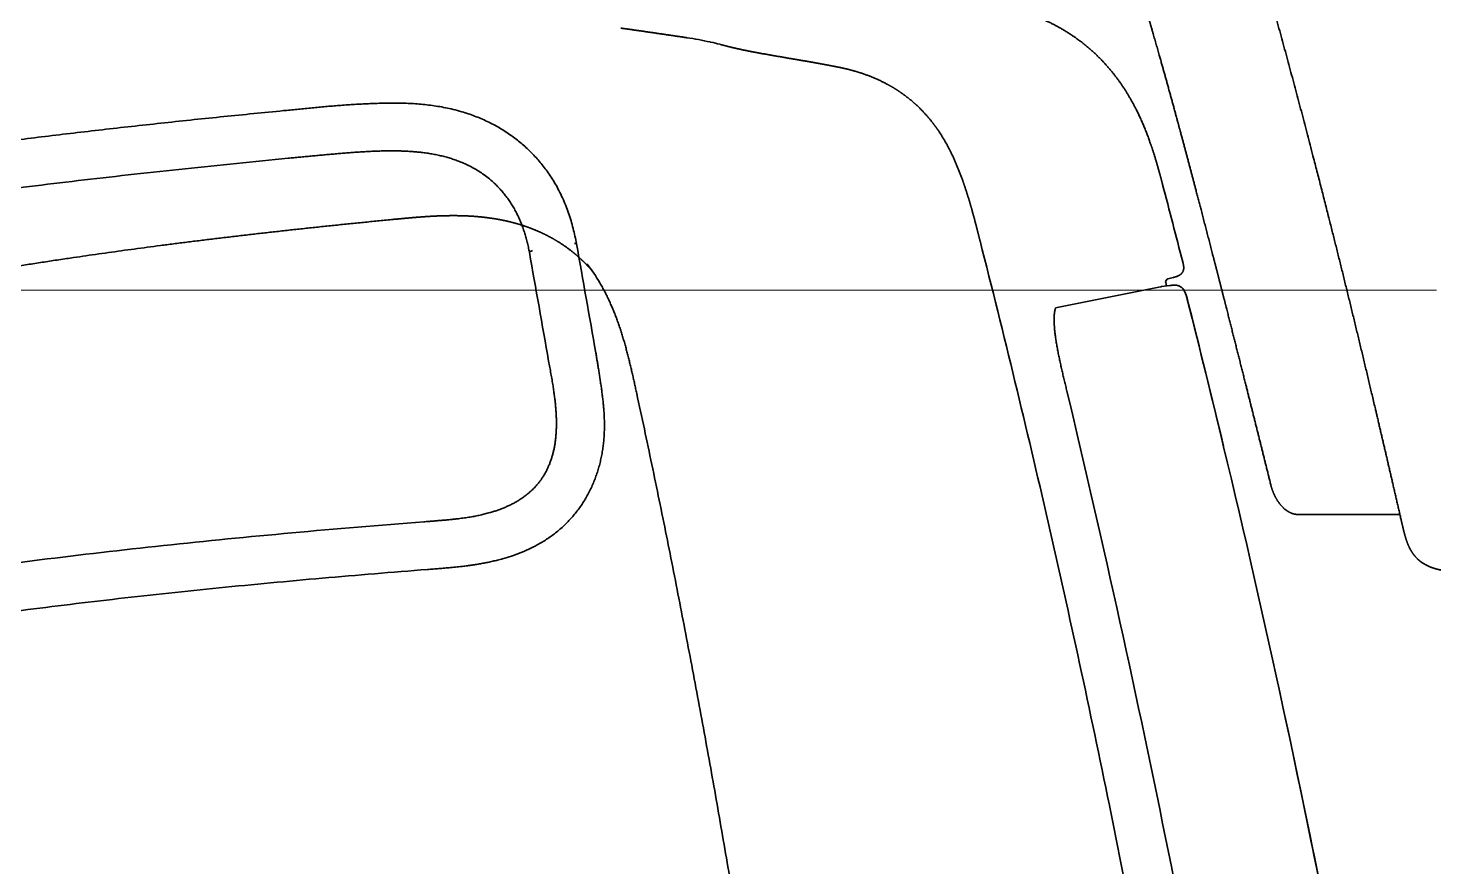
# Model space of a CAD drawing. Header units: millimetres. Extents: x 120 to 10915, y 515 to 8014.
# Drawn here: x 684.7 to 919.6, y 5073.6 to 5213.8 of the extents above; entities that cross this region are included whole.
import ezdxf

# ---------------------------------------------------------------- set-up
doc = ezdxf.new("R2010")
doc.units = ezdxf.units.MM
doc.layers.get('0').update_dxf_attribs({"lineweight": 13})
doc.layers.add('201_Dimensions', color=7, linetype='Continuous', lineweight=13)
doc.layers.add('206_Cab_side_and_top_view', color=7, linetype='Continuous', lineweight=13)

# ---------------------------------------------------------------- blocks, each defined once
blk = doc.blocks.new('2409089')
at = {"layer": '206_Cab_side_and_top_view', "color": 3, "lineweight": 35}
for p, q in [((896.84, 1232.5), (909.95, 1232.5)), ((909.95, 1232.5), (913.9, 1232.5))]:
    blk.add_line(p, q, dxfattribs=at)
blk.add_arc((921.45, 1230.05), 6.8, 233.0805, 248.7668, dxfattribs=at)
for points, knots in [([(888.66, 1331.61), (889.79, 1327.7), (890.91, 1323.78), (892.02, 1319.85), (895.86, 1306), (899.52, 1292.11), (902.07, 1282.11), (906.04, 1266.07), (909.85, 1249.99), (911.27, 1243.92), (912.67, 1237.84), (914.07, 1231.77)], [0, 0, 0, 0, 0, 0, 20.366439, 20.366439, 20.366439, 71.838587, 71.838587, 71.838587, 102.995539, 102.995539, 102.995539, 102.995539, 102.995539, 102.995539]), ([(867.69, 1329.28), (867.84, 1328.83), (867.98, 1328.38), (868.13, 1327.92), (868.42, 1327.02), (868.7, 1326.11), (868.84, 1325.66), (869.2, 1324.53), (869.55, 1323.4), (869.75, 1322.72), (870.03, 1321.82), (870.3, 1320.91), (870.37, 1320.68), (871.54, 1316.82), (872.66, 1312.95), (873.7, 1309.33), (875.21, 1303.89), (876.7, 1298.44), (877.19, 1296.61), (878.54, 1291.6), (879.87, 1286.56), (880.71, 1283.32), (881.68, 1279.59), (882.64, 1275.87), (882.74, 1275.5), (883.1, 1274.08), (883.47, 1272.66), (883.71, 1271.72), (884.19, 1269.82), (884.67, 1267.94), (884.88, 1267.12), (886.53, 1260.62), (888.17, 1254.13), (889.55, 1248.61), (890.94, 1243.03), (892.33, 1237.45)], [0, 0, 0, 0, 0, 0, 3.358525, 3.358525, 3.358525, 6.717051, 6.717051, 6.717051, 11.754833, 11.754833, 11.754833, 13.434096, 13.434096, 13.434096, 40.40151, 40.40151, 40.40151, 53.775563, 53.775563, 53.775563, 77.40149, 77.40149, 77.40149, 80.961236, 80.961236, 80.961236, 87.749917, 87.749917, 87.749917, 94.741902, 94.741902, 94.741902, 135.417187, 135.417187, 135.417187, 135.417187, 135.417187, 135.417187]), ([(892.33, 1237.44), (892.53, 1236.65), (892.81, 1235.88), (893.17, 1235.16), (893.85, 1234.12), (894.72, 1233.31), (895.05, 1233.06), (895.61, 1232.75), (896.19, 1232.57), (896.41, 1232.52), (896.62, 1232.5), (896.84, 1232.5)], [0, 0, 0, 0, 0, 0, 5.073199, 5.073199, 5.073199, 7.860507, 7.860507, 7.860507, 9.466686, 9.466686, 9.466686, 9.466686, 9.466686, 9.466686]), ([(914.07, 1231.77), (914.14, 1231.45), (914.21, 1231.13), (914.28, 1230.84), (914.46, 1230.06), (914.66, 1229.28), (914.78, 1228.83), (915.01, 1228.07), (915.31, 1227.34), (915.44, 1227.05), (915.73, 1226.46), (916.09, 1225.92), (916.29, 1225.65), (916.56, 1225.34), (916.86, 1225.05), (916.92, 1224.99), (917.04, 1224.88), (917.17, 1224.77), (917.23, 1224.72), (917.3, 1224.67), (917.37, 1224.62)], [0, 0, 0, 0, 0, 0, 1.656403, 1.656403, 1.656403, 4.022011, 4.022011, 4.022011, 5.628183, 5.628183, 5.628183, 7.297934, 7.297934, 7.297934, 7.715289, 7.715289, 7.715289, 8.132418, 8.132418, 8.132418, 8.132418, 8.132418, 8.132418]), ([(918.99, 1223.71), (919.14, 1223.65), (919.29, 1223.6), (919.44, 1223.55), (919.89, 1223.4), (920.35, 1223.29), (920.66, 1223.22), (921.2, 1223.12), (921.75, 1223.05), (921.99, 1223.02), (922.31, 1222.99), (922.62, 1222.96), (922.7, 1222.96), (922.78, 1222.95), (922.85, 1222.95)], [0, 0, 0, 0, 0, 0, 0.80366, 0.80366, 0.80366, 2.385536, 2.385536, 2.385536, 3.584827, 3.584827, 3.584827, 3.976849, 3.976849, 3.976849, 3.976849, 3.976849, 3.976849])]:
    blk.add_open_spline(points, degree=5, knots=knots, dxfattribs=at)
blk = doc.blocks.new('2458030')
at = {"layer": '206_Cab_side_and_top_view', "color": 3, "lineweight": 35}
for p, q in [((798.65, 1311.46), (798.59, 1311.5)), ((798.65, 1311.46), (798.74, 1311.47)), ((745.69, 1281.83), (745.86, 1281.85)), ((778.07, 1274.39), (778.09, 1274.37)), ((874.76, 1271.26), (874.91, 1270.71)), ((874.76, 1271.26), (874.91, 1270.71)), ((876.03, 1272.12), (875.14, 1271.88)), ((876.03, 1272.12), (875.14, 1271.88)), ((856.35, 1267.03), (873.89, 1270.57)), ((875.48, 1270.78), (874.05, 1270.6))]:
    blk.add_line(p, q, dxfattribs=at)
for centre, radius, start, end in [((787.06, 1260.04), 52.74, 77.3641, 81.598), ((786.93, 1259.32), 53.48, 75.5718, 77.2336), ((-1033.33, 784.76), 1972.75, 14.38129, 14.76893), ((-1033.33, 784.76), 1972.75, 14.38129, 14.76893), ((-1078.44, 788.54), 1983.58, 12.89483, 14.29264), ((754.72, 1256.35), 29.51, 30.2485, 37.6298), ((874.33, 1268.56), 2.06, 97.919, 102.2713), ((-1042.18, 782.41), 1981.11, 13.47037, 14.19707), ((-1097.98, 783.95), 2003.65, 11.51314, 12.89789), ((-1097.3, 770.33), 2037.54, 9.07663, 12.25975), ((-1106.75, 782.09), 2012.61, 8.62918, 11.51515)]:
    blk.add_arc(centre, radius, start, end, dxfattribs=at)
for centre, major_axis, ratio, start_param, end_param in [((875.26, 1271.4), (0.483, 0.185), 0.966027, 1.468302, 3.029262), ((875.26, 1271.4), (0.483, 0.185), 0.966027, 1.468302, 3.029262), ((-1144.16, 390.73), (-1377.25, -1862.98), 0.840641, 2.452162, 2.538458), ((524.49, 1230.01), (224, -830.79), 0.382585, 1.310997, 1.495679)]:
    blk.add_ellipse(centre, major_axis=major_axis, ratio=ratio, start_param=start_param, end_param=end_param, dxfattribs=at)
for points, degree, knots in [([(874.25, 1287.66), (874.08, 1288.31), (873.91, 1288.96), (873.73, 1289.62), (873.2, 1291.51), (872.62, 1293.4), (872.21, 1294.63), (871.17, 1297.46), (869.9, 1300.2), (869.1, 1301.72), (866.97, 1305.24), (864.32, 1308.4), (862.61, 1310.07), (858.95, 1312.98), (854.82, 1315.16), (852.72, 1316.04), (847.9, 1317.65), (842.89, 1318.56), (840.09, 1318.88), (835.24, 1319.18), (830.37, 1319.14), (828.31, 1319.08), (826.26, 1318.98), (824.21, 1318.85)], 5, [0, 0, 0, 0, 0, 0, 3.371028, 3.371028, 3.371028, 9.856712, 9.856712, 9.856712, 18.449682, 18.449682, 18.449682, 30.376276, 30.376276, 30.376276, 41.706341, 41.706341, 41.706341, 55.74077, 55.74077, 55.74077, 66.022893, 66.022893, 66.022893, 66.022893, 66.022893, 66.022893]), ([(800.25, 1311.11), (800.92, 1310.93), (801.59, 1310.76), (802.27, 1310.59), (804.09, 1310.17), (805.93, 1309.81), (807.08, 1309.6), (809.47, 1309.18), (811.88, 1308.77), (813.05, 1308.57), (814.71, 1308.29), (816.36, 1307.99), (816.78, 1307.91), (817.68, 1307.75), (818.57, 1307.58), (819.05, 1307.49), (819.53, 1307.4), (820, 1307.3)], 5, [0, 0, 0, 0, 0, 0, 3.490035, 3.490035, 3.490035, 9.421095, 9.421095, 9.421095, 15.746593, 15.746593, 15.746593, 17.87781, 17.87781, 17.87781, 20.324687, 20.324687, 20.324687, 20.324687, 20.324687, 20.324687]), ([(820, 1307.3), (821.35, 1307.04), (822.68, 1306.71), (824, 1306.31), (826.15, 1305.51), (828.19, 1304.49), (828.99, 1304.04), (829.76, 1303.56), (830.51, 1303.04)], 5, [0, 0, 0, 0, 0, 0, 6.890962, 6.890962, 6.890962, 11.466399, 11.466399, 11.466399, 11.466399, 11.466399, 11.466399]), ([(830.51, 1303.04), (831.55, 1302.32), (832.53, 1301.54), (833.47, 1300.69), (834.72, 1299.38), (835.84, 1297.97), (836.17, 1297.54), (836.49, 1297.1), (836.79, 1296.65)], 5, [0, 0, 0, 0, 0, 0, 6.337249, 6.337249, 6.337249, 9.069742, 9.069742, 9.069742, 9.069742, 9.069742, 9.069742]), ([(836.79, 1296.65), (837.67, 1295.35), (838.45, 1293.99), (839.15, 1292.59), (840.08, 1290.42), (840.89, 1288.21), (841.15, 1287.46), (841.64, 1285.95), (842.1, 1284.43), (842.32, 1283.67), (842.74, 1282.13), (843.15, 1280.58), (843.35, 1279.79), (843.54, 1279.01), (843.74, 1278.23)], 5, [0, 0, 0, 0, 0, 0, 7.836677, 7.836677, 7.836677, 11.794099, 11.794099, 11.794099, 15.78059, 15.78059, 15.78059, 19.814652, 19.814652, 19.814652, 19.814652, 19.814652, 19.814652]), ([(598.7, 1247.32), (599.67, 1248.04), (600.68, 1248.75), (601.74, 1249.46), (604.18, 1251.03), (606.88, 1252.59), (608.45, 1253.44), (610.47, 1254.48), (612.65, 1255.52), (613.06, 1255.71), (613.88, 1256.09), (614.71, 1256.47), (615.14, 1256.66), (615.98, 1257.03), (616.85, 1257.4), (617.29, 1257.59), (618.15, 1257.95), (619.04, 1258.3), (619.47, 1258.48), (622.81, 1259.8), (626.45, 1261.12), (629.86, 1262.25), (635.05, 1263.83), (640.74, 1265.38), (642.46, 1265.84), (645.66, 1266.65), (649.01, 1267.45), (650.55, 1267.82), (655.08, 1268.85), (659.83, 1269.85), (663.01, 1270.49), (668.65, 1271.58), (674.51, 1272.62), (676.97, 1273.04), (691.23, 1275.42), (706.45, 1277.56), (719.35, 1279.13), (732.45, 1280.56), (745.69, 1281.83)], 5, [0, 0, 0, 0, 0, 0, 27.297996, 27.297996, 27.297996, 59.989239, 59.989239, 59.989239, 67.424043, 67.424043, 67.424043, 74.597501, 74.597501, 74.597501, 81.81883, 81.81883, 81.81883, 88.542906, 88.542906, 88.542906, 133.304541, 133.304541, 133.304541, 151.705962, 151.705962, 151.705962, 167.150986, 167.150986, 167.150986, 195.853418, 195.853418, 195.853418, 216.802749, 216.802749, 216.802749, 313.339044, 313.339044, 313.339044, 313.339044, 313.339044, 313.339044]), ([(745.86, 1281.85), (745.99, 1281.86), (746.12, 1281.87), (746.27, 1281.89), (746.61, 1281.92), (746.98, 1281.95), (747.21, 1281.98), (747.45, 1282), (747.69, 1282.02), (747.72, 1282.02), (747.78, 1282.03), (747.83, 1282.03), (747.85, 1282.04), (747.89, 1282.04), (747.92, 1282.04), (747.94, 1282.04), (747.99, 1282.05), (748.05, 1282.05), (748.08, 1282.06), (748.16, 1282.06), (748.23, 1282.07), (748.26, 1282.07), (748.44, 1282.09), (748.62, 1282.1), (748.76, 1282.12), (749.81, 1282.21), (750.86, 1282.29), (751.76, 1282.35), (753.75, 1282.45), (755.72, 1282.48), (756.79, 1282.47), (757.98, 1282.43), (759.17, 1282.35), (759.28, 1282.34), (759.62, 1282.31), (759.97, 1282.28), (760.17, 1282.26), (760.61, 1282.22), (761.05, 1282.17), (761.27, 1282.14), (762.27, 1282.01), (763.28, 1281.85), (764.06, 1281.7), (765.36, 1281.4), (766.65, 1281.04), (767.17, 1280.88), (767.86, 1280.65), (768.54, 1280.4), (768.71, 1280.33), (769.04, 1280.2), (769.37, 1280.07), (769.53, 1280), (769.77, 1279.9), (770.01, 1279.8), (770.09, 1279.76), (771.17, 1279.28), (772.22, 1278.74), (773.16, 1278.19), (774.76, 1277.13), (776.24, 1275.94), (776.85, 1275.4), (777.62, 1274.66), (778.36, 1273.88), (778.53, 1273.69), (778.71, 1273.5), (778.88, 1273.3)], 5, [0, 0, 0, 0, 0, 0, 0.924871, 0.924871, 0.924871, 2.272047, 2.272047, 2.272047, 2.528683, 2.528683, 2.528683, 2.657002, 2.657002, 2.657002, 2.78532, 2.78532, 2.78532, 3.04194, 3.04194, 3.04194, 3.298559, 3.298559, 3.298559, 4.324934, 4.324934, 4.324934, 10.950894, 10.950894, 10.950894, 18.815813, 18.815813, 18.815813, 19.687224, 19.687224, 19.687224, 21.319734, 21.319734, 21.319734, 22.929412, 22.929412, 22.929412, 28.782856, 28.782856, 28.782856, 32.856394, 32.856394, 32.856394, 34.188969, 34.188969, 34.188969, 35.488892, 35.488892, 35.488892, 36.138863, 36.138863, 36.138863, 44.27962, 44.27962, 44.27962, 50.37134, 50.37134, 50.37134, 52.316654, 52.316654, 52.316654, 52.316654, 52.316654, 52.316654]), ([(877.61, 1274.74), (877.67, 1274.52), (877.72, 1274.3), (877.77, 1274.07), (877.8, 1273.7), (877.73, 1273.34), (877.69, 1273.21), (877.57, 1272.96), (877.39, 1272.75), (877.29, 1272.66), (877, 1272.45), (876.67, 1272.31), (876.45, 1272.24), (876.24, 1272.18), (876.03, 1272.12)], 5, [0, 0, 0, 0, 0, 0, 1.17891, 1.17891, 1.17891, 1.897013, 1.897013, 1.897013, 2.607875, 2.607875, 2.607875, 3.746934, 3.746934, 3.746934, 3.746934, 3.746934, 3.746934]), ([(877.61, 1274.74), (877.67, 1274.52), (877.72, 1274.3), (877.77, 1274.07), (877.8, 1273.7), (877.73, 1273.34), (877.69, 1273.21), (877.57, 1272.96), (877.39, 1272.75), (877.29, 1272.66), (877, 1272.45), (876.67, 1272.31), (876.45, 1272.24), (876.24, 1272.18), (876.03, 1272.12)], 5, [0, 0, 0, 0, 0, 0, 1.17891, 1.17891, 1.17891, 1.897013, 1.897013, 1.897013, 2.607875, 2.607875, 2.607875, 3.746934, 3.746934, 3.746934, 3.746934, 3.746934, 3.746934]), ([(786.36, 1252.74), (786.3, 1253.01), (786.19, 1253.54), (786.01, 1254.34), (785.84, 1255.14), (785.66, 1255.93), (785.47, 1256.73), (785.28, 1257.53), (785.09, 1258.32), (784.89, 1259.11), (784.68, 1259.91), (784.47, 1260.69), (784.24, 1261.48), (784.01, 1262.26), (783.77, 1263.04), (783.51, 1263.82), (783.25, 1264.59), (782.97, 1265.34), (782.69, 1266.08), (782.4, 1266.8), (782.09, 1267.51), (781.76, 1268.24), (781.41, 1268.99), (781.03, 1269.74), (780.63, 1270.49), (780.36, 1270.97), (780.21, 1271.21)], 3, [0, 0, 0, 0, 0.817936, 1.635879, 2.453822, 3.271757, 4.089668, 4.907533, 5.725331, 6.543037, 7.360627, 8.178033, 8.995194, 9.812035, 10.62849, 11.444426, 12.259722, 13.074213, 13.85249, 14.629692, 15.405641, 16.180018, 17.028579, 17.874637, 18.717964, 19.558194, 19.558194, 19.558194, 19.558194]), ([(875.48, 1270.78), (875.55, 1270.79), (875.68, 1270.8), (875.87, 1270.83), (876.08, 1270.84), (876.29, 1270.84), (876.49, 1270.83), (876.7, 1270.8), (876.88, 1270.75), (877.07, 1270.68), (877.25, 1270.58), (877.37, 1270.5), (877.47, 1270.42), (877.55, 1270.34), (877.68, 1270.18), (877.83, 1269.98), (877.97, 1269.72), (878.08, 1269.45), (878.18, 1269.18), (878.26, 1268.9), (878.35, 1268.6), (878.4, 1268.4), (878.42, 1268.29)], 3, [0, 0, 0, 0, 0.189752, 0.387239, 0.595461, 0.799616, 1.033447, 1.206084, 1.410596, 1.609442, 1.811974, 2.011856, 2.044697, 2.198723, 2.352557, 2.660744, 2.946114, 3.236172, 3.521442, 3.816095, 4.121801, 4.447532, 4.447532, 4.447532, 4.447532]), ([(877.55, 1270.33), (877.59, 1270.29), (877.71, 1270.15), (877.87, 1269.91), (878.02, 1269.6), (878.14, 1269.3), (878.24, 1268.98), (878.33, 1268.64), (878.39, 1268.41), (878.42, 1268.29)], 3, [0, 0, 0, 0, 0.182923, 0.544247, 0.872058, 1.199702, 1.53145, 1.877353, 2.246304, 2.246304, 2.246304, 2.246304]), ([(856.23, 1263.08), (856.21, 1263.27), (856.17, 1263.64), (856.14, 1264.18), (856.12, 1264.68), (856.11, 1265.09), (856.12, 1265.44), (856.13, 1265.75), (856.16, 1266.06), (856.2, 1266.35), (856.24, 1266.63), (856.3, 1266.85), (856.33, 1266.99), (856.35, 1267.03)], 3, [0, 0, 0, 0, 0.573688, 1.114595, 1.61725, 2.078881, 2.34092, 2.683316, 2.997711, 3.287265, 3.555795, 3.831751, 3.97698, 3.97698, 3.97698, 3.97698]), ([(856.23, 1263.08), (856.26, 1262.82), (856.32, 1262.28), (856.44, 1261.48), (856.58, 1260.66), (856.73, 1259.83), (856.9, 1258.99), (857.08, 1258.16), (857.26, 1257.32), (857.45, 1256.48), (857.65, 1255.64), (857.85, 1254.8), (858.05, 1253.96), (858.19, 1253.4), (858.25, 1253.12)], 3, [0, 0, 0, 0, 0.795935, 1.6135, 2.44706, 3.291516, 4.142405, 4.997827, 5.856331, 6.717025, 7.579185, 8.441989, 9.304899, 10.168294, 10.168294, 10.168294, 10.168294]), ([(786.36, 1252.74), (787.22, 1248.78), (788.91, 1240.85), (791.35, 1228.93), (793.71, 1216.99), (795.99, 1205.03), (798.2, 1193.06), (800.33, 1181.07), (802.38, 1169.07), (804.36, 1157.05), (806.26, 1145.02), (808.08, 1132.98), (809.81, 1120.92), (810.92, 1112.88), (811.45, 1108.85)], 3, [0, 0, 0, 0, 12.155465, 24.323369, 36.49562, 48.670915, 60.845755, 73.021783, 85.198246, 97.374572, 109.552521, 121.732199, 133.915154, 146.097902, 146.097902, 146.097902, 146.097902])]:
    blk.add_open_spline(points, degree=degree, knots=knots, dxfattribs=at)
blk.add_open_spline([(783.73, 1313.82), (785.95, 1313.51), (788.16, 1313.19), (790.35, 1312.87), (792.56, 1312.54), (794.76, 1312.22)], degree=5, dxfattribs=at)
blk = doc.blocks.new('2458034')
at = {"layer": '206_Cab_side_and_top_view', "color": 3, "lineweight": 35}
blk.add_line((727.35, 1300.02), (727.36, 1300.02), dxfattribs=at)
for points in [[(771.65, 1258.14, 0.000733), (768.42, 1276.35)], [(779.53, 1259.53, 0.000732), (776.3, 1277.76)]]:
    blk.add_lwpolyline(points, format="xyb", dxfattribs=at)
for centre, major_axis, ratio, start_param, end_param in [((772.36, 1277.05), (3.94, 0.7), 0.077516, 2.596, 3.141456), ((772.39, 1277.06), (3.91, 0.7), 0.077742, 0.000004, 0.415962)]:
    blk.add_ellipse(centre, major_axis=major_axis, ratio=ratio, start_param=start_param, end_param=end_param, dxfattribs=at)
for points, knots in [([(727.35, 1300.02), (724.02, 1299.69), (717.38, 1299.04), (707.48, 1298), (697.73, 1296.92), (688.16, 1295.8), (678.84, 1294.64), (669.79, 1293.44), (661.06, 1292.2), (652.88, 1290.95), (645.26, 1289.71), (638.18, 1288.49), (631.43, 1287.24), (625.82, 1286.13), (621.3, 1285.18), (617.78, 1284.42), (614.38, 1283.65), (611.09, 1282.88), (607.91, 1282.1), (604.84, 1281.32), (601.88, 1280.53), (598.49, 1279.6), (594.72, 1278.5), (590.61, 1277.23), (586.76, 1275.95), (583.54, 1274.81), (580.88, 1273.81), (578.74, 1272.98), (576.69, 1272.14), (574.73, 1271.31), (572.85, 1270.48), (571.05, 1269.64), (569.33, 1268.81), (567.69, 1267.98), (566.13, 1267.17), (564.66, 1266.36), (563.26, 1265.56), (561.92, 1264.77), (560.63, 1263.97), (559.4, 1263.18), (558.21, 1262.38), (557.07, 1261.59), (555.82, 1260.7), (554.49, 1259.69), (553.09, 1258.58), (551.76, 1257.47), (550.62, 1256.46), (549.66, 1255.57), (548.63, 1254.59), (547.44, 1253.39), (546.13, 1251.98), (544.92, 1250.57), (543.88, 1249.28), (543, 1248.11), (542.26, 1247.08), (541.57, 1246.06), (541.12, 1245.37), (540.9, 1245.03)], [0, 0, 0, 0, 10.045921, 20.017782, 29.853501, 39.499054, 48.908733, 58.043346, 66.871173, 75.366551, 82.859302, 90.044326, 96.914672, 103.466539, 107.175534, 110.774147, 114.262994, 117.642967, 120.915446, 124.081769, 127.144337, 130.103064, 134.642007, 138.932627, 142.986016, 146.813143, 149.196946, 151.491632, 153.703806, 155.834041, 157.889269, 159.86984, 161.782194, 163.627129, 165.389631, 167.051368, 168.660237, 170.219187, 171.731068, 173.200468, 174.62815, 176.016578, 177.368057, 179.222861, 181.013463, 182.744533, 184.420056, 185.566367, 186.688095, 188.68793, 190.614638, 192.474347, 194.273739, 195.575067, 196.844348, 198.083516, 199.294289, 199.294289, 199.294289, 199.294289]), ([(727.36, 1300.02), (727.73, 1300.05), (728.46, 1300.13), (729.58, 1300.24), (730.7, 1300.35), (731.83, 1300.46), (732.96, 1300.57), (734.09, 1300.67), (735.22, 1300.77), (736.36, 1300.86), (737.5, 1300.95), (738.65, 1301.02), (739.8, 1301.1), (740.96, 1301.16), (742.13, 1301.21), (743.31, 1301.25), (744.51, 1301.28), (745.71, 1301.29), (746.93, 1301.28), (748.16, 1301.24), (749.4, 1301.18), (750.64, 1301.07), (751.9, 1300.93), (753.16, 1300.75), (754.42, 1300.52), (755.75, 1300.22), (757.02, 1299.88), (758.21, 1299.51), (759.28, 1299.12), (760.34, 1298.7), (761.38, 1298.23), (762.41, 1297.71), (763.42, 1297.15), (764.4, 1296.54), (765.63, 1295.71), (767.06, 1294.6), (768.64, 1293.16), (770.09, 1291.59), (771.22, 1290.15), (772.08, 1288.89), (772.74, 1287.82), (773.38, 1286.66), (773.97, 1285.43), (774.51, 1284.17), (774.98, 1282.9), (775.4, 1281.62), (775.75, 1280.33), (776.05, 1279.04), (776.22, 1278.18), (776.3, 1277.76)], [0, 0, 0, 0, 1.104678, 2.225902, 3.354825, 4.488176, 5.624063, 6.761282, 7.89984, 9.040373, 10.184343, 11.332757, 12.487387, 13.649808, 14.82146, 16.003437, 17.196517, 18.40117, 19.61789, 20.846458, 22.086779, 23.338661, 24.601877, 25.876139, 27.161153, 28.45649, 29.958991, 31.085706, 32.218925, 33.358235, 34.503076, 35.652997, 36.807585, 37.96623, 39.128682, 41.253739, 43.386888, 45.525784, 47.668084, 48.877, 50.085566, 51.45764, 52.827098, 54.192323, 55.551239, 56.901253, 58.23915, 59.561035, 60.862254, 60.862254, 60.862254, 60.862254]), ([(728.13, 1292.05), (725.25, 1291.78), (719.5, 1291.21), (710.93, 1290.32), (702.45, 1289.4), (694.11, 1288.45), (685.94, 1287.47), (677.96, 1286.46), (670.21, 1285.42), (663.63, 1284.48), (658.19, 1283.67), (652.6, 1282.8), (645.97, 1281.72), (638.4, 1280.4), (631.23, 1279.05), (624.45, 1277.69), (618.07, 1276.3), (612.09, 1274.9), (606.49, 1273.49), (601.41, 1272.11), (596.8, 1270.77), (592.91, 1269.56), (589.55, 1268.44), (586.67, 1267.43), (583.95, 1266.43), (581.39, 1265.42), (578.97, 1264.43), (576.69, 1263.43), (574.55, 1262.45), (572.77, 1261.59), (571.27, 1260.83), (570.01, 1260.17), (568.73, 1259.47), (567.51, 1258.78), (566.34, 1258.09), (565.21, 1257.4), (564.14, 1256.72), (563.11, 1256.04), (561.85, 1255.18), (560.39, 1254.13), (558.77, 1252.89), (557.27, 1251.66), (556.15, 1250.67), (555.29, 1249.89), (554.69, 1249.31), (554.05, 1248.69), (553.43, 1248.06), (552.84, 1247.44), (552.27, 1246.82), (551.73, 1246.21), (551.2, 1245.6), (550.58, 1244.84), (549.87, 1243.93), (549.08, 1242.86), (548.34, 1241.8), (547.87, 1241.08), (547.64, 1240.72)], [0, 0, 0, 0, 8.685598, 17.317603, 25.854638, 34.259868, 42.500828, 50.549264, 58.380899, 65.975075, 70.481634, 74.890131, 82.946876, 90.630193, 97.93093, 104.844548, 111.370592, 117.512904, 123.278603, 128.677614, 133.323914, 137.683635, 140.89252, 143.941842, 146.838436, 149.589404, 152.202044, 154.683742, 157.041145, 159.285054, 160.595687, 162.10041, 163.554646, 164.958868, 166.317667, 167.631468, 168.904582, 170.139232, 171.337533, 173.483459, 175.521084, 177.458128, 179.30576, 180.00782, 180.924622, 181.820542, 182.696471, 183.553278, 184.391825, 185.212975, 186.017609, 186.806633, 188.164824, 189.483043, 190.777964, 192.057258, 192.057258, 192.057258, 192.057258]), ([(728.13, 1292.05), (728.44, 1292.09), (729.07, 1292.15), (730.02, 1292.24), (730.97, 1292.33), (731.93, 1292.42), (732.89, 1292.51), (733.84, 1292.6), (734.8, 1292.69), (735.75, 1292.77), (736.7, 1292.86), (737.64, 1292.93), (738.58, 1293.01), (739.52, 1293.07), (740.46, 1293.13), (741.39, 1293.19), (742.32, 1293.23), (743.21, 1293.26), (744.07, 1293.29), (744.89, 1293.3), (745.71, 1293.3), (746.53, 1293.29), (747.34, 1293.27), (748.14, 1293.23), (748.94, 1293.18), (749.7, 1293.11), (750.48, 1293.03), (751.28, 1292.93), (752.13, 1292.79), (752.97, 1292.63), (753.8, 1292.45), (754.61, 1292.24), (755.41, 1292), (756.19, 1291.73), (757.03, 1291.41), (757.92, 1291.02), (758.86, 1290.55), (759.76, 1290.04), (760.65, 1289.45), (761.54, 1288.79), (762.32, 1288.12), (762.99, 1287.48), (763.54, 1286.9), (764.07, 1286.28), (764.57, 1285.64), (765.05, 1284.98), (765.5, 1284.29), (765.92, 1283.58), (766.31, 1282.84), (766.68, 1282.09), (767.01, 1281.31), (767.32, 1280.52), (767.6, 1279.71), (767.85, 1278.89), (768.07, 1278.05), (768.26, 1277.2), (768.37, 1276.63), (768.42, 1276.35)], [0, 0, 0, 0, 0.946585, 1.900477, 2.858734, 3.819419, 4.780554, 5.74097, 6.699327, 7.655154, 8.607721, 9.556613, 10.501628, 11.442616, 12.37948, 13.312121, 14.240405, 15.164117, 15.99329, 16.818304, 17.638927, 18.4549, 19.265966, 20.071875, 20.872392, 21.667256, 22.353779, 23.222937, 24.084744, 24.939215, 25.78644, 26.626618, 27.460051, 28.287149, 29.108393, 30.157363, 31.199318, 32.235611, 33.268409, 34.41226, 35.556642, 36.360127, 37.16592, 37.974838, 38.787572, 39.604727, 40.426806, 41.254208, 42.087207, 42.925801, 43.770179, 44.620245, 45.475753, 46.336313, 47.201382, 48.070264, 48.942059, 48.942059, 48.942059, 48.942059]), ([(751.39, 1223.3), (751.72, 1223.32), (752.36, 1223.37), (753.32, 1223.45), (754.29, 1223.53), (755.3, 1223.62), (756.36, 1223.73), (757.36, 1223.84), (758.26, 1223.95), (759.05, 1224.06), (759.85, 1224.19), (760.66, 1224.33), (761.48, 1224.49), (762.3, 1224.67), (763.13, 1224.86), (764.17, 1225.14), (765.43, 1225.52), (766.88, 1226.05), (768.32, 1226.67), (769.54, 1227.28), (770.54, 1227.85), (771.32, 1228.34), (772.08, 1228.86), (772.82, 1229.42), (773.54, 1230.01), (774.23, 1230.64), (774.89, 1231.3), (775.53, 1231.99), (776.13, 1232.71), (776.71, 1233.46), (777.25, 1234.23), (777.75, 1235.03), (778.22, 1235.86), (778.65, 1236.7), (779.04, 1237.57), (779.4, 1238.44), (779.72, 1239.33), (780, 1240.23), (780.24, 1241.13), (780.44, 1242.04), (780.62, 1242.94), (780.75, 1243.85), (780.85, 1244.75), (780.92, 1245.64), (780.96, 1246.53), (780.98, 1247.4), (780.96, 1248.27), (780.93, 1249.13), (780.87, 1249.98), (780.8, 1250.81), (780.71, 1251.64), (780.61, 1252.46), (780.51, 1253.27), (780.4, 1254.08), (780.28, 1254.87), (780.16, 1255.66), (780.04, 1256.45), (779.92, 1257.23), (779.79, 1258), (779.66, 1258.76), (779.58, 1259.27), (779.53, 1259.53)], [0, 0, 0, 0, 0.973838, 1.939208, 2.903117, 3.87145, 4.981837, 6.108822, 6.898357, 7.698124, 8.508446, 9.329476, 10.161149, 11.00322, 11.855293, 12.716852, 14.240742, 15.788084, 17.355226, 18.938889, 19.874495, 20.792811, 21.714902, 22.640484, 23.569375, 24.501445, 25.436592, 26.374707, 27.31564, 28.258764, 29.204103, 30.151152, 31.099265, 32.047662, 32.99545, 33.94164, 34.885188, 35.824946, 36.759875, 37.688895, 38.611008, 39.525313, 40.43105, 41.327621, 42.214628, 43.091981, 43.959643, 44.817878, 45.667036, 46.507566, 47.339958, 48.164695, 48.982308, 49.79321, 50.597927, 51.396797, 52.190183, 52.978219, 53.760991, 54.538337, 55.309875, 55.309875, 55.309875, 55.309875]), ([(750.77, 1231.27), (751.03, 1231.29), (751.53, 1231.33), (752.28, 1231.39), (753.02, 1231.45), (753.75, 1231.51), (754.46, 1231.57), (755.17, 1231.64), (755.87, 1231.71), (756.66, 1231.8), (757.56, 1231.92), (758.5, 1232.06), (759.38, 1232.22), (760.2, 1232.39), (761, 1232.58), (761.74, 1232.78), (762.41, 1232.98), (763.02, 1233.17), (763.61, 1233.39), (764.2, 1233.62), (764.77, 1233.87), (765.32, 1234.13), (765.86, 1234.41), (766.42, 1234.73), (766.99, 1235.08), (767.61, 1235.51), (768.22, 1235.99), (768.84, 1236.54), (769.41, 1237.12), (769.89, 1237.67), (770.29, 1238.19), (770.62, 1238.66), (770.93, 1239.15), (771.21, 1239.66), (771.47, 1240.18), (771.71, 1240.72), (771.93, 1241.27), (772.12, 1241.84), (772.29, 1242.42), (772.45, 1243.01), (772.58, 1243.61), (772.69, 1244.22), (772.78, 1244.85), (772.85, 1245.48), (772.9, 1246.13), (772.93, 1246.78), (772.95, 1247.44), (772.95, 1248.11), (772.93, 1248.79), (772.9, 1249.47), (772.85, 1250.16), (772.79, 1250.86), (772.71, 1251.56), (772.62, 1252.32), (772.51, 1253.13), (772.37, 1254.04), (772.21, 1255.01), (772.03, 1256.04), (771.84, 1257.09), (771.72, 1257.79), (771.65, 1258.14)], [0, 0, 0, 0, 0.764856, 1.515869, 2.25467, 2.982632, 3.700925, 4.410543, 5.112307, 5.806956, 6.816738, 7.813391, 8.660632, 9.498956, 10.328501, 11.149295, 11.792079, 12.429426, 13.061066, 13.687128, 14.307522, 14.922315, 15.531689, 16.135646, 16.846146, 17.550132, 18.375874, 19.194884, 20.00892, 20.820101, 21.39626, 21.973018, 22.55123, 23.131751, 23.7154, 24.302948, 24.895105, 25.492524, 26.095729, 26.70526, 27.321526, 27.944871, 28.575568, 29.213821, 29.85977, 30.513495, 31.175087, 31.844519, 32.521693, 33.206593, 33.899078, 34.599074, 35.306443, 36.021022, 36.880795, 37.750184, 38.788126, 39.838399, 40.900315, 41.973218, 41.973218, 41.973218, 41.973218]), ([(750.77, 1231.27), (743.42, 1230.71), (728.91, 1229.49), (707.5, 1227.38), (686.9, 1225), (667.11, 1222.33), (648.49, 1219.38), (631.34, 1216.19), (616.14, 1212.85), (601.7, 1209.1), (588.39, 1204.92), (577.02, 1200.4), (568.67, 1196.28), (562.62, 1192.74), (557.73, 1189.4), (553.29, 1185.89), (550.55, 1183.33), (549.14, 1181.9)], [0, 0, 0, 0, 22.126347, 43.694379, 64.532765, 84.333213, 103.594021, 121.086051, 136.655258, 150.268538, 165.832786, 178.484778, 186.931483, 193.750284, 199.474716, 204.680288, 210.718946, 210.718946, 210.718946, 210.718946]), ([(751.39, 1223.3), (745.52, 1222.84), (733.91, 1221.89), (716.71, 1220.27), (699.97, 1218.48), (683.8, 1216.52), (668.36, 1214.4), (653.82, 1212.14), (640.32, 1209.75), (628.37, 1207.36), (615.78, 1204.51), (603.11, 1201.19), (591.54, 1197.47), (582.45, 1193.95), (575.32, 1190.72), (570.3, 1187.98), (566.48, 1185.66), (563.55, 1183.72), (559.23, 1180.44), (556.44, 1177.91), (554.85, 1176.29)], [0, 0, 0, 0, 17.651969, 34.947447, 51.827286, 68.15693, 83.814903, 98.579275, 112.315669, 124.930579, 135.132843, 151.054966, 164.200639, 171.555356, 180.283557, 187.671145, 188.700436, 193.694629, 198.186953, 204.975829, 204.975829, 204.975829, 204.975829])]:
    blk.add_open_spline(points, degree=3, knots=knots, dxfattribs=at)
blk = doc.blocks.new('BLOCK30')
at = {"layer": '201_Dimensions', "color": 2, "lineweight": 18}
blk.add_line((920, 1270), (393, 1270), dxfattribs=at)

msp = doc.modelspace()

# ---------------------------------------------------------------- block references
at = {"color": 7, "lineweight": 35}
for name in ['2409089', '2458030', '2458034']:
    msp.add_blockref(name, (0, 3900), dxfattribs=at)
at = {"layer": '201_Dimensions', "lineweight": 0}
msp.add_blockref('BLOCK30', (0, 3900), dxfattribs=at)

doc.saveas('drawing.dxf')
